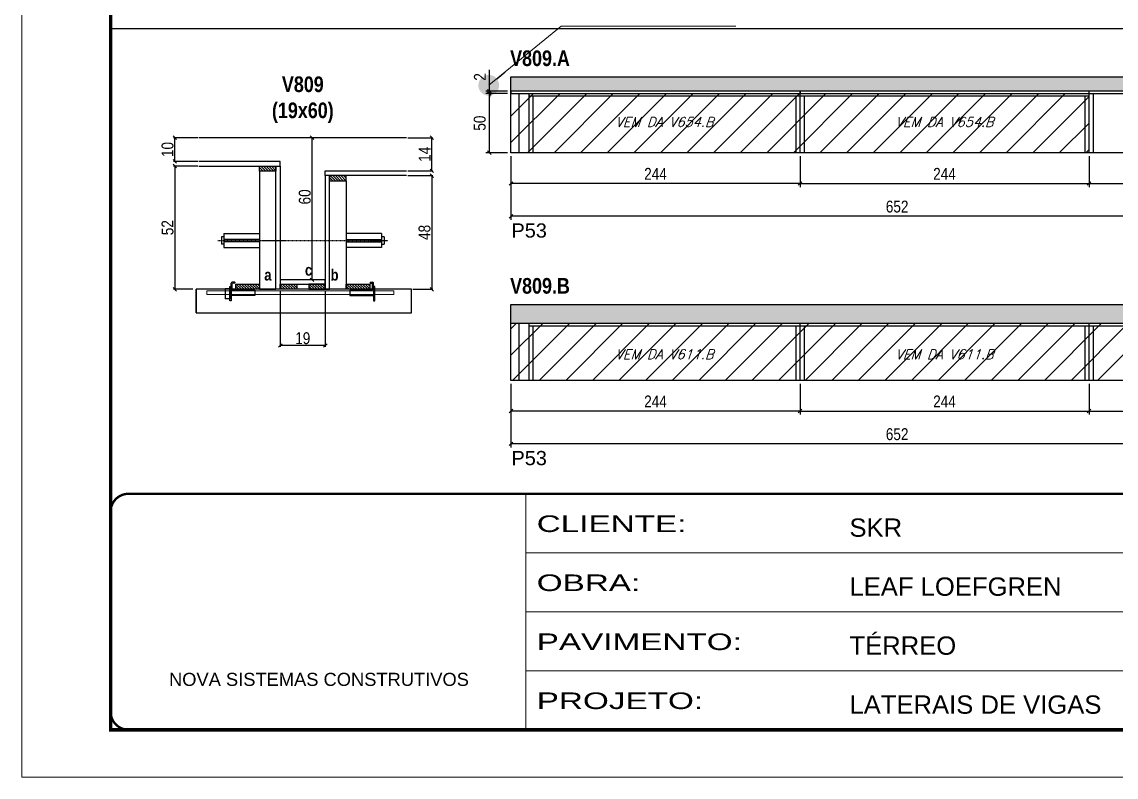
# Model space of a CAD drawing. Extents: x 3309 to 9590, y -2522 to 14608.
# Drawn here: x 6493 to 7417, y 12409 to 13047 of the extents above; entities that cross this region are included whole.
import ezdxf

# ---------------------------------------------------------------- set-up
doc = ezdxf.new("R2010")
doc.units = 0
for name, pattern in [('CONTINUO', [0]), ('DASHED', [0.75, 0.5, -0.25]), ('HIDDEN', [0.375, 0.25, -0.125])]:
    doc.linetypes.add(name, pattern=pattern)
for name, color, linetype in [('5', 5, 'Continuous'), ('barrote', 251, 'Continuous'), ('COTA', 241, 'Continuous'), ('detalhes', 4, 'Continuous'), ('NOMENCLATURA', 7, 'Continuous'), ('Painéis', 200, 'Continuous'), ('presilha', 1, 'Continuous'), ('SARR_2.2x10', 60, 'Continuous'), ('SARR_2.2x7', 40, 'Continuous'), ('SARR_3.5x7', 81, 'Continuous'), ('TENSOR', 3, 'Continuous'), ('texto', 7, 'Continuous')]:
    doc.layers.add(name, color=color, linetype=linetype)
for name, color, linetype, lineweight in [('CONCRETO', 251, 'Continuous', 25), ('Folhas', 255, 'Continuous', 9), ('Hachura', 251, 'Continuous', 9), ('SARRAFO DE PRESSAO', 251, 'DASHED', 9), ('SCO-___-LAJ', 2, 'Continuous', 0)]:
    doc.layers.add(name, color=color, linetype=linetype, lineweight=lineweight)
doc.styles.add('ARIAL', font='arial.ttf')
doc.styles.add('COTA TECNICA', font='techl___.ttf', dxfattribs={"height": 10})
doc.styles.add('COTA TECNICA 2X', font='techl___.ttf', dxfattribs={"height": 10})
doc.styles.add('Romans', font='romans.shx')
doc.styles.get("Standard").update_dxf_attribs({"font": 'arial.ttf'})
doc.styles.add('TECNICA', font='techb___.ttf', dxfattribs={"height": 10})
doc.styles.add('Tecnologia', font='')
doc.styles.get('Tecnologia').set_extended_font_data('Forgotten Futurist')
doc.dimstyles.new('3x', dxfattribs={"dimtxt": 10, "dimasz": 5, "dimexe": 7, "dimexo": 5, "dimgap": 4, "dimtad": 1, "dimdec": 4, "dimlfac": 0.333333, "dimdsep": 46, "dimtxsty": 'Standard', "dimblk": 'DOT', "dimcen": 0.09, "dimclrd": 1, "dimclre": 1, "dimclrt": 2, "dimadec": 0, "dimazin": 2, "dimtfac": 1, "dimtdec": 4, "dimtmove": 0, "dimatfit": 3, "dimldrblk": 'DOT', "dimfxl": 1, "dimtolj": 1, "dimtzin": 0, "dimlwd": 9, "dimlwe": 9, "dimarcsym": 0})
doc.dimstyles.new('PAINEL', dxfattribs={"dimtxt": 10, "dimasz": 3, "dimexe": 3, "dimexo": 3, "dimgap": 3, "dimtad": 1, "dimdec": 1, "dimzin": 12, "dimdsep": 46, "dimtxsty": 'COTA TECNICA', "dimblk1": 'OBLIQUE', "dimblk2": 'OBLIQUE', "dimsah": 1, "dimcen": 0.9, "dimclrd": 4, "dimclre": 4, "dimclrt": 240, "dimadec": 1, "dimazin": 3, "dimtfac": 1, "dimtdec": 1, "dimtmove": 0, "dimatfit": 3, "dimfxl": 1, "dimtolj": 1, "dimtzin": 12, "dimarcsym": 0})
doc.dimstyles.new('SECAO', dxfattribs={"dimscale": 0.333333, "dimtxt": 5, "dimasz": 9, "dimexe": 3, "dimexo": 3, "dimgap": 3, "dimtad": 1, "dimdec": 1, "dimlfac": 0.5, "dimzin": 12, "dimdsep": 46, "dimtxsty": 'COTA TECNICA 2X', "dimblk1": 'OBLIQUE', "dimblk2": 'OBLIQUE', "dimsah": 1, "dimcen": 0.9, "dimclrd": 4, "dimclre": 4, "dimclrt": 240, "dimadec": 1, "dimazin": 3, "dimtfac": 1, "dimtdec": 1, "dimtmove": 0, "dimatfit": 3, "dimfxl": 1, "dimtolj": 1, "dimtzin": 12, "dimarcsym": 0})
pattern_1 = [(135, (39946.551, -110690.9701), (-1.122532015, -1.122532015), [])]

# ---------------------------------------------------------------- blocks, each defined once
blk = doc.blocks.new('9999999999')
at = {"color": 30, "linetype": 'CONTINUO'}
for p, q in [((98564.56, 34230.21), (98564.56, 34429.45)), ((98564.56, 34379.64), (99583.98, 34379.64)), ((98564.56, 34329.83), (99487.98, 34329.83)), ((98564.56, 34280.02), (99487.98, 34280.02))]:
    blk.add_line(p, q, dxfattribs=at)
at = {"color": 30, "linetype": 'CONTINUO', "const_width": 2}
blk.add_lwpolyline([(99583.98, 34230.21), (99583.98, 34414.45, 0.414214), (99568.98, 34429.45), (98228.98, 34429.45, 0.414214), (98213.98, 34414.45), (98213.98, 34245.21, 0.414214), (98228.98, 34230.21), (99583.98, 34230.21)], format="xyb", dxfattribs=at)
at = {"layer": 'Folhas'}
blk.add_lwpolyline([(98138.98, 34190.21), (99623.98, 34190.21), (99623.98, 35240.21), (98138.98, 35240.21)], close=True, dxfattribs=at)
at = {"layer": 'Folhas', "color": 30, "const_width": 3}
blk.add_lwpolyline([(98213.98, 34230.21), (99583.98, 34230.21), (99583.98, 35200.21), (98213.98, 35200.21)], close=True, dxfattribs=at)
at = {"color": 7, "linetype": 'Continuous', "ltscale": 5, "style": 'ARIAL'}
for s, height, p in [('SKR', 15.483, (98837.68, 34393.13)), ('LEAF LOEFGREN', 15.4829, (98837.68, 34343.32)), ('TÉRREO', 15.483, (98837.68, 34293.51)), ('NOVA SISTEMAS CONSTRUTIVOS', 11.0592, (98263.19, 34267.21)), ('LATERAIS DE VIGAS', 15.4829, (98837.68, 34243.7))]:
    blk.add_text(s, height=height, dxfattribs=at).set_placement(p)
at = {"layer": 'Folhas', "color": 7, "style": 'Tecnologia', "width": 1.5}
for s, p in [('CLIENTE:', (98573.65, 34397.17)), ('OBRA:', (98573.65, 34347.31)), ('PAVIMENTO:', (98573.65, 34297.5)), ('PROJETO:', (98573.65, 34247.69))]:
    blk.add_text(s, height=14, dxfattribs=at).set_placement(p)
blk = doc.blocks.new('_Oblique')
at = {"color": 0, "linetype": 'ByBlock', "lineweight": -2}
blk.add_line((-0.5, -0.5), (0.5, 0.5), dxfattribs=at)
blk = doc.blocks.new('*D1715')
at = {"layer": 'COTA', "color": 4, "lineweight": -2, "transparency": 16777216}
for p, q in [((6711.01, 12820.2), (6711.01, 12772.73)), ((6749.01, 12820.2), (6749.01, 12772.73)), ((6749.01, 12773.73), (6711.01, 12773.73))]:
    blk.add_line(p, q, dxfattribs=at)
at = {"layer": 'Defpoints', "color": 0, "transparency": 16777216}
for p in [(6711.01, 12821.2), (6749.01, 12821.2), (6711.01, 12773.73)]:
    blk.add_point(p, dxfattribs=at)
at = {"layer": 'COTA', "color": 4, "lineweight": -2, "transparency": 16777216, "xscale": 3, "yscale": 3, "zscale": 3, "rotation": 180}
blk.add_blockref('_Oblique', (6711.01, 12773.73), dxfattribs=at)
at = {"layer": 'COTA', "color": 4, "lineweight": -2, "transparency": 16777216, "xscale": 3, "yscale": 3, "zscale": 3}
blk.add_blockref('_Oblique', (6749.01, 12773.73), dxfattribs=at)
at = {"layer": 'COTA', "color": 240, "transparency": 16777216, "insert": (6730.01, 12779.82), "char_height": 10, "attachment_point": 5, "style": 'COTA TECNICA 2X'}
blk.add_mtext('\\A1;19', dxfattribs=at)
blk = doc.blocks.new('PRESILHA METÁLICA 1')
at = {"layer": 'presilha'}
for p, q in [((6, 15.5), (7.5, 15.5)), ((6, -2.5), (6, 15.5)), ((7.5, 10.6), (7.5, 19.9)), ((7.5, 15.5), (7.5, -2.5)), ((12, 21), (8.6, 21)), ((9, 11.6), (9, 18.9)), ((12, 19.5), (9.6, 19.5)), ((12, 21), (12, 19.5)), ((0, 13), (6, 13)), ((0, 13), (0, 0)), ((6, 0), (0, 0)), ((6, 13), (6, 0)), ((37.5, 4.1), (7.5, 4.1)), ((37.5, 11), (9.6, 11)), ((37.5, 11), (37.5, 4.1)), ((7.5, -2.5), (6, -2.5))]:
    blk.add_line(p, q, dxfattribs=at)
for centre, radius, start, end in [((8.6, 19.9), 1.14, 90, 180), ((9.6, 18.9), 0.57, 90, 180), ((9.6, 11.6), 0.57, 180, 270)]:
    blk.add_arc(centre, radius, start, end, dxfattribs=at)
blk = doc.blocks.new('PRESILHA METÁLICA 2')
at = {"layer": 'presilha'}
for p, q in [((-5.2, 23.5), (-5.2, 22)), ((-5.2, 23.5), (-1.9, 23.5)), ((-5.2, 22), (-2.8, 22)), ((-2.2, 14.1), (-2.2, 21.4)), ((0.8, 18), (-0.8, 18)), ((-0.8, 18), (-0.8, 0)), ((-0.8, 14.6), (-0.8, 22.4)), ((0.8, 0), (0.8, 18)), ((-30.8, 13.5), (-30.8, 6.6)), ((-30.8, 13.5), (-2.8, 13.5)), ((-30.8, 6.6), (-0.8, 6.6)), ((-0.8, 0), (0.8, 0))]:
    blk.add_line(p, q, dxfattribs=at)
for centre, radius, start, end in [((-2.8, 21.4), 0.57, 0, 90), ((-2.8, 14.1), 0.57, 270, 0), ((-1.9, 22.4), 1.14, 0, 90)]:
    blk.add_arc(centre, radius, start, end, dxfattribs=at)
blk = doc.blocks.new('*D1716')
at = {"layer": 'COTA', "color": 4, "lineweight": -2, "transparency": 16777216}
for p, q in [((6641.31, 12925.2), (6620.97, 12925.2)), ((6621.97, 12925.2), (6621.97, 12821.2)), ((6637.2, 12821.2), (6620.97, 12821.2))]:
    blk.add_line(p, q, dxfattribs=at)
at = {"layer": 'Defpoints', "color": 0, "transparency": 16777216}
for p in [(6642.31, 12925.2), (6621.97, 12821.2), (6638.2, 12821.2)]:
    blk.add_point(p, dxfattribs=at)
at = {"layer": 'COTA', "color": 4, "lineweight": -2, "transparency": 16777216, "xscale": 3, "yscale": 3, "zscale": 3}
for p, rotation in [((6621.97, 12925.2), 90), ((6621.97, 12821.2), 270)]:
    blk.add_blockref('_Oblique', p, dxfattribs=dict(at, rotation=rotation))
at = {"layer": 'COTA', "color": 240, "transparency": 16777216, "insert": (6615.86, 12873.2), "char_height": 10, "attachment_point": 5, "rotation": 90, "style": 'COTA TECNICA 2X'}
blk.add_mtext('\\A1;52', dxfattribs=at)
blk = doc.blocks.new('*D1717')
at = {"layer": 'COTA', "color": 4, "lineweight": -2, "transparency": 16777216}
for p, q in [((6818.71, 12917.2), (6839.93, 12917.2)), ((6838.93, 12917.2), (6838.93, 12821.2)), ((6822.83, 12821.2), (6839.93, 12821.2))]:
    blk.add_line(p, q, dxfattribs=at)
at = {"layer": 'Defpoints', "color": 0, "transparency": 16777216}
for p in [(6817.71, 12917.2), (6821.83, 12821.2), (6838.93, 12821.2)]:
    blk.add_point(p, dxfattribs=at)
at = {"layer": 'COTA', "color": 4, "lineweight": -2, "transparency": 16777216, "xscale": 3, "yscale": 3, "zscale": 3}
for p, rotation in [((6838.93, 12917.2), 90), ((6838.93, 12821.2), 270)]:
    blk.add_blockref('_Oblique', p, dxfattribs=dict(at, rotation=rotation))
at = {"layer": 'COTA', "color": 240, "transparency": 16777216, "insert": (6832.84, 12869.2), "char_height": 10, "attachment_point": 5, "rotation": 90, "style": 'COTA TECNICA 2X'}
blk.add_mtext('\\A1;48', dxfattribs=at)
blk = doc.blocks.new('*D1718')
at = {"layer": 'COTA', "color": 4, "lineweight": -2, "transparency": 16777216}
for p, q in [((6748.01, 12949.2), (6736.84, 12949.2)), ((6737.84, 12829.2), (6737.84, 12949.2)), ((6748.01, 12829.2), (6736.84, 12829.2))]:
    blk.add_line(p, q, dxfattribs=at)
at = {"layer": 'Defpoints', "color": 0, "transparency": 16777216}
for p in [(6737.84, 12949.2), (6749.01, 12949.2), (6749.01, 12829.2)]:
    blk.add_point(p, dxfattribs=at)
at = {"layer": 'COTA', "color": 4, "lineweight": -2, "transparency": 16777216, "xscale": 3, "yscale": 3, "zscale": 3}
for p, rotation in [((6737.84, 12949.2), 90), ((6737.84, 12829.2), 270)]:
    blk.add_blockref('_Oblique', p, dxfattribs=dict(at, rotation=rotation))
at = {"layer": 'COTA', "color": 240, "transparency": 16777216, "insert": (6731.73, 12899.2), "char_height": 10, "attachment_point": 5, "rotation": 90, "style": 'COTA TECNICA 2X'}
blk.add_mtext('\\A1;60', dxfattribs=at)
blk = doc.blocks.new('*D1719')
at = {"layer": 'COTA', "color": 4, "lineweight": -2, "transparency": 16777216}
for p, q in [((6818.71, 12949.2), (6839.93, 12949.2)), ((6838.93, 12921.2), (6838.93, 12949.2)), ((6818.71, 12921.2), (6839.93, 12921.2))]:
    blk.add_line(p, q, dxfattribs=at)
at = {"layer": 'Defpoints', "color": 0, "transparency": 16777216}
for p in [(6817.71, 12949.2), (6838.93, 12949.2), (6817.71, 12921.2)]:
    blk.add_point(p, dxfattribs=at)
at = {"layer": 'COTA', "color": 4, "lineweight": -2, "transparency": 16777216, "xscale": 3, "yscale": 3, "zscale": 3}
for p, rotation in [((6838.93, 12949.2), 90), ((6838.93, 12921.2), 270)]:
    blk.add_blockref('_Oblique', p, dxfattribs=dict(at, rotation=rotation))
at = {"layer": 'COTA', "color": 240, "transparency": 16777216, "insert": (6832.86, 12935.2), "char_height": 10, "attachment_point": 5, "rotation": 90, "style": 'COTA TECNICA 2X'}
blk.add_mtext('\\A1;14', dxfattribs=at)
blk = doc.blocks.new('*D1720')
at = {"layer": 'COTA', "color": 4, "lineweight": -2, "transparency": 16777216}
for p, q in [((6641.31, 12949.2), (6620.97, 12949.2)), ((6621.97, 12929.2), (6621.97, 12949.2)), ((6641.31, 12929.2), (6620.97, 12929.2))]:
    blk.add_line(p, q, dxfattribs=at)
at = {"layer": 'Defpoints', "color": 0, "transparency": 16777216}
for p in [(6621.97, 12949.2), (6642.31, 12949.2), (6642.31, 12929.2)]:
    blk.add_point(p, dxfattribs=at)
at = {"layer": 'COTA', "color": 4, "lineweight": -2, "transparency": 16777216, "xscale": 3, "yscale": 3, "zscale": 3}
for p, rotation in [((6621.97, 12949.2), 90), ((6621.97, 12929.2), 270)]:
    blk.add_blockref('_Oblique', p, dxfattribs=dict(at, rotation=rotation))
at = {"layer": 'COTA', "color": 240, "transparency": 16777216, "insert": (6615.86, 12939.2), "char_height": 10, "attachment_point": 5, "rotation": 90, "style": 'COTA TECNICA 2X'}
blk.add_mtext('\\A1;10', dxfattribs=at)
blk = doc.blocks.new('*D1721')
at = {"layer": 'COTA', "color": 4, "linetype": 'ByBlock', "lineweight": -2, "transparency": 16777216}
for p, q in [((6905.81, 12933.47), (6905.81, 12907.55)), ((7149.81, 12933.47), (7149.81, 12907.55)), ((7149.81, 12910.55), (6905.81, 12910.55))]:
    blk.add_line(p, q, dxfattribs=at)
at = {"layer": 'Defpoints', "color": 0, "linetype": 'ByBlock', "transparency": 16777216}
for p in [(6905.81, 12936.47), (7149.81, 12936.47), (6905.81, 12910.55)]:
    blk.add_point(p, dxfattribs=at)
at = {"layer": 'COTA', "color": 4, "linetype": 'ByBlock', "lineweight": -2, "transparency": 16777216, "xscale": 3, "yscale": 3, "zscale": 3, "rotation": 180}
blk.add_blockref('_Oblique', (6905.81, 12910.55), dxfattribs=at)
at = {"layer": 'COTA', "color": 4, "linetype": 'ByBlock', "lineweight": -2, "transparency": 16777216, "xscale": 3, "yscale": 3, "zscale": 3}
blk.add_blockref('_Oblique', (7149.81, 12910.55), dxfattribs=at)
at = {"layer": 'COTA', "color": 240, "linetype": 'ByBlock', "transparency": 16777216, "insert": (7027.81, 12918.63), "char_height": 10, "attachment_point": 5, "style": 'COTA TECNICA'}
blk.add_mtext('\\A1;244', dxfattribs=at)
blk = doc.blocks.new('*D1724')
at = {"layer": 'COTA', "color": 4, "linetype": 'ByBlock', "lineweight": -2, "transparency": 16777216}
for p, q in [((6905.81, 12933.47), (6905.81, 12879.84)), ((7557.81, 12933.47), (7557.81, 12879.84)), ((7557.81, 12882.84), (6905.81, 12882.84))]:
    blk.add_line(p, q, dxfattribs=at)
at = {"layer": 'Defpoints', "color": 0, "linetype": 'ByBlock', "transparency": 16777216}
for p in [(6905.81, 12936.47), (7557.81, 12936.47), (6905.81, 12882.84)]:
    blk.add_point(p, dxfattribs=at)
at = {"layer": 'COTA', "color": 4, "linetype": 'ByBlock', "lineweight": -2, "transparency": 16777216, "xscale": 3, "yscale": 3, "zscale": 3, "rotation": 180}
blk.add_blockref('_Oblique', (6905.81, 12882.84), dxfattribs=at)
at = {"layer": 'COTA', "color": 4, "linetype": 'ByBlock', "lineweight": -2, "transparency": 16777216, "xscale": 3, "yscale": 3, "zscale": 3}
blk.add_blockref('_Oblique', (7557.81, 12882.84), dxfattribs=at)
at = {"layer": 'COTA', "color": 240, "linetype": 'ByBlock', "transparency": 16777216, "insert": (7231.81, 12890.95), "char_height": 10, "attachment_point": 5, "style": 'COTA TECNICA'}
blk.add_mtext('\\A1;652', dxfattribs=at)
blk = doc.blocks.new('*D1722')
at = {"layer": 'COTA', "color": 4, "lineweight": -2, "transparency": 16777216}
for p, q in [((7149.81, 12933.47), (7149.81, 12907.55)), ((7393.81, 12933.47), (7393.81, 12907.55)), ((7149.81, 12910.55), (7393.81, 12910.55))]:
    blk.add_line(p, q, dxfattribs=at)
at = {"layer": 'Defpoints', "color": 0, "transparency": 16777216}
for p in [(7149.81, 12936.47, 0), (7393.81, 12936.47, 0), (7393.81, 12910.55)]:
    blk.add_point(p, dxfattribs=at)
at = {"layer": 'COTA', "color": 4, "lineweight": -2, "transparency": 16777216, "xscale": 3, "yscale": 3, "zscale": 3, "rotation": 180}
blk.add_blockref('_Oblique', (7149.81, 12910.55), dxfattribs=at)
at = {"layer": 'COTA', "color": 4, "lineweight": -2, "transparency": 16777216, "xscale": 3, "yscale": 3, "zscale": 3}
blk.add_blockref('_Oblique', (7393.81, 12910.55), dxfattribs=at)
at = {"layer": 'COTA', "color": 240, "transparency": 16777216, "insert": (7271.81, 12918.63), "char_height": 10, "attachment_point": 5, "style": 'COTA TECNICA'}
blk.add_mtext('\\A1;244', dxfattribs=at)
blk = doc.blocks.new('*D1725')
at = {"layer": 'COTA', "color": 4, "lineweight": -2, "transparency": 16777216}
for p, q in [((7393.81, 12933.47), (7393.81, 12907.55)), ((7557.81, 12933.47), (7557.81, 12907.55)), ((7393.81, 12910.55), (7557.81, 12910.55))]:
    blk.add_line(p, q, dxfattribs=at)
at = {"layer": 'Defpoints', "color": 0, "transparency": 16777216}
for p in [(7393.81, 12936.47, 0), (7557.81, 12936.47, 0), (7557.81, 12910.55)]:
    blk.add_point(p, dxfattribs=at)
at = {"layer": 'COTA', "color": 4, "lineweight": -2, "transparency": 16777216, "xscale": 3, "yscale": 3, "zscale": 3, "rotation": 180}
blk.add_blockref('_Oblique', (7393.81, 12910.55), dxfattribs=at)
at = {"layer": 'COTA', "color": 4, "lineweight": -2, "transparency": 16777216, "xscale": 3, "yscale": 3, "zscale": 3}
blk.add_blockref('_Oblique', (7557.81, 12910.55), dxfattribs=at)
at = {"layer": 'COTA', "color": 240, "transparency": 16777216, "insert": (7475.81, 12918.66), "char_height": 10, "attachment_point": 5, "style": 'COTA TECNICA'}
blk.add_mtext('\\A1;164', dxfattribs=at)
blk = doc.blocks.new('*D1728')
at = {"layer": 'COTA', "color": 4, "linetype": 'ByBlock', "lineweight": -2, "transparency": 16777216}
for p, q in [((6905.81, 12741.31), (6905.81, 12715.39)), ((7149.81, 12741.31), (7149.81, 12715.39)), ((7149.81, 12718.39), (6905.81, 12718.39))]:
    blk.add_line(p, q, dxfattribs=at)
at = {"layer": 'Defpoints', "color": 0, "linetype": 'ByBlock', "transparency": 16777216}
for p in [(6905.81, 12744.31), (7149.81, 12744.31), (6905.81, 12718.39)]:
    blk.add_point(p, dxfattribs=at)
at = {"layer": 'COTA', "color": 4, "linetype": 'ByBlock', "lineweight": -2, "transparency": 16777216, "xscale": 3, "yscale": 3, "zscale": 3, "rotation": 180}
blk.add_blockref('_Oblique', (6905.81, 12718.39), dxfattribs=at)
at = {"layer": 'COTA', "color": 4, "linetype": 'ByBlock', "lineweight": -2, "transparency": 16777216, "xscale": 3, "yscale": 3, "zscale": 3}
blk.add_blockref('_Oblique', (7149.81, 12718.39), dxfattribs=at)
at = {"layer": 'COTA', "color": 240, "linetype": 'ByBlock', "transparency": 16777216, "insert": (7027.81, 12726.47), "char_height": 10, "attachment_point": 5, "style": 'COTA TECNICA'}
blk.add_mtext('\\A1;244', dxfattribs=at)
blk = doc.blocks.new('*D1731')
at = {"layer": 'COTA', "color": 4, "linetype": 'ByBlock', "lineweight": -2, "transparency": 16777216}
for p, q in [((6905.81, 12741.31), (6905.81, 12687.69)), ((7557.81, 12741.31), (7557.81, 12687.69)), ((7557.81, 12690.69), (6905.81, 12690.69))]:
    blk.add_line(p, q, dxfattribs=at)
at = {"layer": 'Defpoints', "color": 0, "linetype": 'ByBlock', "transparency": 16777216}
for p in [(6905.81, 12744.31), (7557.81, 12744.31), (6905.81, 12690.69)]:
    blk.add_point(p, dxfattribs=at)
at = {"layer": 'COTA', "color": 4, "linetype": 'ByBlock', "lineweight": -2, "transparency": 16777216, "xscale": 3, "yscale": 3, "zscale": 3, "rotation": 180}
blk.add_blockref('_Oblique', (6905.81, 12690.69), dxfattribs=at)
at = {"layer": 'COTA', "color": 4, "linetype": 'ByBlock', "lineweight": -2, "transparency": 16777216, "xscale": 3, "yscale": 3, "zscale": 3}
blk.add_blockref('_Oblique', (7557.81, 12690.69), dxfattribs=at)
at = {"layer": 'COTA', "color": 240, "linetype": 'ByBlock', "transparency": 16777216, "insert": (7231.81, 12698.79), "char_height": 10, "attachment_point": 5, "style": 'COTA TECNICA'}
blk.add_mtext('\\A1;652', dxfattribs=at)
blk = doc.blocks.new('*D1729')
at = {"layer": 'COTA', "color": 4, "lineweight": -2, "transparency": 16777216}
for p, q in [((7149.81, 12741.31), (7149.81, 12715.39)), ((7393.81, 12741.31), (7393.81, 12715.39)), ((7149.81, 12718.39), (7393.81, 12718.39))]:
    blk.add_line(p, q, dxfattribs=at)
at = {"layer": 'Defpoints', "color": 0, "transparency": 16777216}
for p in [(7149.81, 12744.31, 0), (7393.81, 12744.31, 0), (7393.81, 12718.39)]:
    blk.add_point(p, dxfattribs=at)
at = {"layer": 'COTA', "color": 4, "lineweight": -2, "transparency": 16777216, "xscale": 3, "yscale": 3, "zscale": 3, "rotation": 180}
blk.add_blockref('_Oblique', (7149.81, 12718.39), dxfattribs=at)
at = {"layer": 'COTA', "color": 4, "lineweight": -2, "transparency": 16777216, "xscale": 3, "yscale": 3, "zscale": 3}
blk.add_blockref('_Oblique', (7393.81, 12718.39), dxfattribs=at)
at = {"layer": 'COTA', "color": 240, "transparency": 16777216, "insert": (7271.81, 12726.47), "char_height": 10, "attachment_point": 5, "style": 'COTA TECNICA'}
blk.add_mtext('\\A1;244', dxfattribs=at)
blk = doc.blocks.new('*D1732')
at = {"layer": 'COTA', "color": 4, "lineweight": -2, "transparency": 16777216}
for p, q in [((7393.81, 12741.31), (7393.81, 12715.39)), ((7557.81, 12741.31), (7557.81, 12715.39)), ((7393.81, 12718.39), (7557.81, 12718.39))]:
    blk.add_line(p, q, dxfattribs=at)
at = {"layer": 'Defpoints', "color": 0, "transparency": 16777216}
for p in [(7393.81, 12744.31, 0), (7557.81, 12744.31, 0), (7557.81, 12718.39)]:
    blk.add_point(p, dxfattribs=at)
at = {"layer": 'COTA', "color": 4, "lineweight": -2, "transparency": 16777216, "xscale": 3, "yscale": 3, "zscale": 3, "rotation": 180}
blk.add_blockref('_Oblique', (7393.81, 12718.39), dxfattribs=at)
at = {"layer": 'COTA', "color": 4, "lineweight": -2, "transparency": 16777216, "xscale": 3, "yscale": 3, "zscale": 3}
blk.add_blockref('_Oblique', (7557.81, 12718.39), dxfattribs=at)
at = {"layer": 'COTA', "color": 240, "transparency": 16777216, "insert": (7475.81, 12726.5), "char_height": 10, "attachment_point": 5, "style": 'COTA TECNICA'}
blk.add_mtext('\\A1;164', dxfattribs=at)
blk = doc.blocks.new('*D2662')
at = {"layer": 'COTA', "color": 4, "lineweight": -2, "transparency": 16777216}
for p, q in [((6902.81, 12986.47), (6884.55, 12986.47)), ((6887.55, 12936.47), (6887.55, 12986.47)), ((6902.81, 12936.47), (6884.55, 12936.47))]:
    blk.add_line(p, q, dxfattribs=at)
at = {"layer": 'Defpoints', "color": 0, "transparency": 16777216}
for p in [(6887.55, 12986.47), (6905.81, 12986.47, 0), (6905.81, 12936.47, 0)]:
    blk.add_point(p, dxfattribs=at)
at = {"layer": 'COTA', "color": 4, "lineweight": -2, "transparency": 16777216, "xscale": 3, "yscale": 3, "zscale": 3}
for p, rotation in [((6887.55, 12986.47), 90), ((6887.55, 12936.47), 270)]:
    blk.add_blockref('_Oblique', p, dxfattribs=dict(at, rotation=rotation))
at = {"layer": 'COTA', "color": 240, "transparency": 16777216, "insert": (6879.44, 12961.47), "char_height": 10, "attachment_point": 5, "rotation": 90, "style": 'COTA TECNICA'}
blk.add_mtext('\\A1;50', dxfattribs=at)
blk = doc.blocks.new('*D2663')
at = {"layer": 'COTA', "color": 4, "lineweight": -2, "transparency": 16777216}
for p, q in [((6887.55, 12988.47), (6887.55, 13006.58)), ((6902.81, 12988.47), (6884.55, 12988.47)), ((6902.81, 12986.47), (6884.55, 12986.47)), ((6887.55, 12986.47), (6887.55, 12988.47)), ((6887.55, 12986.47), (6887.55, 12983.47))]:
    blk.add_line(p, q, dxfattribs=at)
at = {"layer": 'Defpoints', "color": 0, "transparency": 16777216}
for p in [(6887.55, 12988.47), (6905.81, 12988.47, 0), (6905.81, 12986.47, 0)]:
    blk.add_point(p, dxfattribs=at)
at = {"layer": 'COTA', "color": 4, "lineweight": -2, "transparency": 16777216, "xscale": 3, "yscale": 3, "zscale": 3}
for p, rotation in [((6887.55, 12988.47), 270), ((6887.55, 12986.47), 90)]:
    blk.add_blockref('_Oblique', p, dxfattribs=dict(at, rotation=rotation))
at = {"layer": 'COTA', "color": 240, "transparency": 16777216, "insert": (6879.55, 13000.52), "char_height": 10, "attachment_point": 5, "rotation": 90, "style": 'COTA TECNICA'}
blk.add_mtext('\\A1;2', dxfattribs=at)
blk = doc.blocks.new('_Dot')
at = {"color": 0, "linetype": 'ByBlock', "lineweight": -2}
blk.add_line((-0.5, 0), (-1, 0), dxfattribs=at)
at = {"color": 0, "linetype": 'ByBlock', "const_width": 0.5}
blk.add_lwpolyline([(-0.25, 0, 1), (0.25, 0, 1)], format="xyb", close=True, dxfattribs=at)

msp = doc.modelspace()

# ---------------------------------------------------------------- hatches: boundary and pattern name
at = {"layer": 'COTA'}
h = msp.add_hatch(dxfattribs=at)
h.set_pattern_fill('AR-CONC', color=256, scale=0.03)
h.set_pattern_definition([(50, (-20.934, -275.537), (5.4655401, -0.4781726), [0.5715, -6.2865]), (355, (-20.934, -275.537), (-1.0573026, 5.7317054), [0.4572, -5.0292175]), (100.451445, (-20.4784, -275.577), (4.4082374, 5.2535326), [0.4857003, -5.3427073]), (46.1842, (-20.934, -274.013), (8.1323712, -1.2612698), [0.85725, -9.42975]), (96.63556, (-20.256, -274.118), (7.122124, 7.4227837), [0.7285507, -8.0140682]), (351.18415, (-20.934, -274.013), (7.122124, 7.4227837), [0.685799, -7.543792]), (21, (-20.172, -274.394), (4.5484317, -3.067956), [0.5715, -6.2865]), (326, (-20.172, -274.394), (1.8540609, 5.525639), [0.4572, -5.0292]), (71.451445, (-19.793, -274.6496), (6.4024926, 2.457683), [0.4857003, -5.3426981]), (37.5, (-20.934, -275.5369), (0.0926581, 2.53665117), [0, -4.96824, 0, -5.1054, 0, -5.04825]), (7.5, (-20.934, -275.537), (2.00458988, 3.00541724), [0, -2.91084, 0, -4.85394, 0, -1.92405]), (327.5, (-22.6332, -275.5369), (4.06771786, -0.17186232), [0, -1.905, 0, -5.9436, 0, -7.8867]), (317.5, (-23.395, -275.537), (4.44387544, 0.7627947), [0, -2.4765, 0, -3.94716, 0, -5.6007])])
h.paths.add_polyline_path([(7557.81, 12988.47), (7557.81, 13000.47), (6905.81, 13000.47), (6905.81, 12988.47)])
h = msp.add_hatch(dxfattribs=at)
h.set_pattern_fill('AR-CONC', color=256, scale=0.03)
h.set_pattern_definition([(50, (-20.934, -467.6967), (5.4655401, -0.4781726), [0.5715, -6.2865]), (355, (-20.934, -467.6967), (-1.0573026, 5.7317054), [0.4572, -5.0292175]), (100.451445, (-20.4784, -467.7365), (4.4082374, 5.2535326), [0.4857003, -5.3427073]), (46.1842, (-20.934, -466.1727), (8.1323712, -1.2612698), [0.85725, -9.42975]), (96.63556, (-20.256, -466.278), (7.122124, 7.4227837), [0.7285507, -8.0140682]), (351.18415, (-20.934, -466.173), (7.122124, 7.4227837), [0.685799, -7.543792]), (21, (-20.172, -466.5537), (4.5484317, -3.067956), [0.5715, -6.2865]), (326, (-20.172, -466.5537), (1.8540609, 5.525639), [0.4572, -5.0292]), (71.451445, (-19.793, -466.8093), (6.4024926, 2.457683), [0.4857003, -5.3426981]), (37.5, (-20.934, -467.6967), (0.0926581, 2.53665117), [0, -4.96824, 0, -5.1054, 0, -5.04825]), (7.5, (-20.934, -467.6967), (2.00458988, 3.00541724), [0, -2.91084, 0, -4.85394, 0, -1.92405]), (327.5, (-22.6332, -467.6967), (4.06771786, -0.17186232), [0, -1.905, 0, -5.9436, 0, -7.8867]), (317.5, (-23.395, -467.6967), (4.44387544, 0.7627947), [0, -2.4765, 0, -3.94716, 0, -5.6007])])
h.paths.add_polyline_path([(7557.81, 12792.31), (7557.81, 12808.31), (6905.81, 12808.31), (6905.81, 12792.31)])
at = {"layer": 'Hachura'}
h = msp.add_hatch(dxfattribs=at)
h.set_pattern_fill('ANSI31', color=256, scale=5)
h.paths.add_polyline_path([(7149.81, 12936.47), (7149.81, 12986.47), (6905.81, 12986.47), (6905.81, 12936.47)])
h.paths.add_polyline_path([(7393.81, 12936.47), (7393.81, 12986.47), (7149.81, 12986.47), (7149.81, 12936.47)])
h = msp.add_hatch(dxfattribs=at)
h.set_pattern_fill('ANSI31', color=256, scale=5)
h.paths.add_polyline_path([(6905.81, 12792.31), (6905.81, 12744.31), (7149.81, 12744.31), (7149.81, 12792.31)])
h.paths.add_polyline_path([(7149.81, 12792.31), (7149.81, 12744.31), (7393.81, 12744.31), (7393.81, 12792.31)])
h.paths.add_polyline_path([(7393.81, 12792.31), (7393.81, 12744.31), (7557.81, 12744.31), (7557.81, 12792.31)])
at = {"layer": 'SARR_2.2x10'}
h = msp.add_hatch(dxfattribs=at)
h.set_pattern_fill('ANSI31', color=256, scale=0.5, angle=90)
h.set_pattern_definition([(135, (39866.951, -110690.9701), (-1.122532015, -1.122532015), [])])
h.paths.add_polyline_path([(6673.41, 12825.6), (6673.41, 12821.2), (6693.41, 12821.2), (6693.41, 12825.6)])
h = msp.add_hatch(dxfattribs=at)
h.set_pattern_fill('ANSI31', color=256, scale=0.5, angle=90)
h.set_pattern_definition([(135, (39960.151, -110690.9701), (-1.122532015, -1.122532015), [])])
h.paths.add_polyline_path([(6766.61, 12825.6), (6766.61, 12821.2), (6786.61, 12821.2), (6786.61, 12825.6)])
at = {"layer": 'SARR_2.2x7'}
h = msp.add_hatch(dxfattribs=at)
h.set_pattern_fill('ANSI31', color=256, scale=0.5, angle=90)
h.set_pattern_definition([(135, (39880.951, -110591.3701), (-1.122532015, -1.122532015), [])])
h.paths.add_polyline_path([(6707.41, 12925.2), (6707.41, 12920.8), (6693.41, 12920.8), (6693.41, 12925.2)])
h = msp.add_hatch(dxfattribs=at)
h.set_pattern_fill('ANSI31', color=256, scale=0.5, angle=90)
h.set_pattern_definition([(135, (39860.951, -110599.3701), (-1.122532015, -1.122532015), [])])
h.paths.add_polyline_path([(6752.61, 12917.2), (6752.61, 12912.8), (6766.61, 12912.8), (6766.61, 12917.2)])
h = msp.add_hatch(dxfattribs=at)
h.set_pattern_fill('ANSI31', color=256, scale=0.5, angle=90)
h.set_pattern_definition(pattern_1)
h.paths.add_polyline_path([(6725.01, 12821.2), (6725.01, 12825.6), (6711.01, 12825.6), (6711.01, 12821.2)])
h = msp.add_hatch(dxfattribs=at)
h.set_pattern_fill('ANSI31', color=256, scale=0.5, angle=90)
h.set_pattern_definition(pattern_1)
h.paths.add_polyline_path([(6735.01, 12825.6), (6735.01, 12821.2), (6749.01, 12821.2), (6749.01, 12825.6)])

# ---------------------------------------------------------------- linework, layer by layer
at = {"ltscale": 3}
for p, q in [((6661.41, 12865.37), (6661.41, 12859.37)), ((6663.41, 12865.37), (6661.41, 12865.37)), ((6663.41, 12868.37), (6663.41, 12856.37)), ((6663.41, 12868.37), (6693.41, 12868.37)), ((6693.41, 12863.37), (6663.41, 12863.37)), ((6693.41, 12861.37), (6663.41, 12861.37)), ((6796.61, 12868.37), (6766.61, 12868.37)), ((6766.61, 12863.37), (6796.61, 12863.37)), ((6766.61, 12861.37), (6796.61, 12861.37)), ((6796.61, 12868.37), (6796.61, 12856.37)), ((6798.61, 12865.37), (6796.61, 12865.37)), ((6798.61, 12865.37), (6798.61, 12859.37)), ((6663.41, 12859.37), (6661.41, 12859.37)), ((6663.41, 12856.37), (6693.41, 12856.37)), ((6796.61, 12856.37), (6766.61, 12856.37)), ((6796.61, 12859.37), (6798.61, 12859.37))]:
    msp.add_line(p, q, dxfattribs=at)
at = {"layer": 'barrote'}
msp.add_lwpolyline([(6639.96, 12801.2), (6821.87, 12801.2), (6821.87, 12821.2), (6639.96, 12821.2)], close=True, dxfattribs=at)
at = {"layer": 'CONCRETO', "linetype": 'Continuous'}
msp.add_line((6817.71, 12949.2), (6642.31, 12949.2), dxfattribs=at)
at = {"layer": 'COTA'}
for p, q in [((6567.87, 13041.47), (7937.87, 13041.47)), ((6905.81, 12988.47, 0), (6905.81, 13000.47, 0)), ((6905.81, 13000.47, 0), (7557.81, 13000.47, 0)), ((6905.81, 12792.31, 0), (6905.81, 12808.31, 0)), ((6905.81, 12808.31, 0), (7557.81, 12808.31, 0))]:
    msp.add_line(p, q, dxfattribs=at)
at = {"layer": 'detalhes', "color": 250}
msp.add_line((6639.96, 12801.2), (6639.96, 12821.2), dxfattribs=at)
at = {"layer": 'Painéis', "linetype": 'ByBlock'}
for p, q in [((7557.81, 12988.47, 0), (6905.81, 12988.47, 0)), ((6905.81, 12936.47, 0), (6905.81, 12988.47, 0)), ((7149.81, 12936.47, 0), (7149.81, 12988.47, 0)), ((7393.81, 12936.47, 0), (7393.81, 12988.47, 0)), ((7557.81, 12936.47, 0), (6905.81, 12936.47, 0)), ((7557.81, 12792.31, 0), (6905.81, 12792.31, 0)), ((6905.81, 12744.31, 0), (6905.81, 12792.31, 0)), ((7149.81, 12744.31, 0), (7149.81, 12792.31, 0)), ((7393.81, 12744.31, 0), (7393.81, 12792.31, 0)), ((7557.81, 12744.31, 0), (6905.81, 12744.31, 0))]:
    msp.add_line(p, q, dxfattribs=at)
at = {"layer": 'Painéis', "linetype": 'ByBlock', "elevation": 0}
for points in [[(7149.81, 12988.47), (6905.81, 12988.47), (6905.81, 12986.47), (7149.81, 12986.47)], [(7149.81, 12986.47), (7393.81, 12986.47), (7393.81, 12988.47), (7149.81, 12988.47)]]:
    msp.add_lwpolyline(points, close=True, dxfattribs=at)
at = {"layer": 'Painéis', "linetype": 'Continuous', "elevation": 0}
for points in [[(6642.31, 12925.2), (6711.01, 12925.2), (6711.01, 12929.2), (6642.31, 12929.2)], [(6817.71, 12917.2), (6749.01, 12917.2), (6749.01, 12921.2), (6817.71, 12921.2)]]:
    msp.add_lwpolyline(points, dxfattribs=at)
at = {"layer": 'Painéis', "linetype": 'Continuous'}
for points in [[(6707.41, 12821.2), (6707.41, 12925.2), (6711.01, 12925.2), (6711.01, 12821.2)], [(6752.61, 12821.2), (6752.61, 12917.2), (6749.01, 12917.2), (6749.01, 12821.2)], [(6749.01, 12829.2), (6711.01, 12829.2), (6711.01, 12825.6), (6749.01, 12825.6)]]:
    msp.add_lwpolyline(points, close=True, dxfattribs=at)
at = {"layer": 'SARR_2.2x10'}
for points in [[(6673.41, 12825.6), (6693.41, 12825.6), (6693.41, 12821.2), (6673.41, 12821.2)], [(6766.61, 12825.6), (6786.61, 12825.6), (6786.61, 12821.2), (6766.61, 12821.2)]]:
    msp.add_lwpolyline(points, close=True, dxfattribs=at)
at = {"layer": 'SARR_2.2x7', "linetype": 'Continuous'}
for p, q in [((6912.81, 12936.47, 0), (6912.81, 12986.47, 0)), ((7149.81, 12984.27, 0), (6920.81, 12984.27, 0)), ((7393.81, 12984.27, 0), (7149.81, 12984.27, 0)), ((7542.81, 12986.27, 0), (7393.81, 12986.27, 0)), ((6912.81, 12744.31, 0), (6912.81, 12792.31, 0)), ((7149.81, 12790.11, 0), (6920.81, 12790.11, 0)), ((7393.81, 12790.11, 0), (7149.81, 12790.11, 0)), ((7542.81, 12790.11, 0), (7393.81, 12790.11, 0))]:
    msp.add_line(p, q, dxfattribs=at)
at = {"layer": 'SARR_2.2x7', "elevation": 0}
for points in [[(6693.41, 12925.2), (6707.41, 12925.2), (6707.41, 12920.8), (6693.41, 12920.8)], [(6766.61, 12917.2), (6752.61, 12917.2), (6752.61, 12912.8), (6766.61, 12912.8)]]:
    msp.add_lwpolyline(points, close=True, dxfattribs=at)
at = {"layer": 'SARR_2.2x7'}
for points in [[(6711.01, 12825.6), (6725.01, 12825.6), (6725.01, 12821.2), (6711.01, 12821.2)], [(6749.01, 12825.6), (6735.01, 12825.6), (6735.01, 12821.2), (6749.01, 12821.2)]]:
    msp.add_lwpolyline(points, close=True, dxfattribs=at)
at = {"layer": 'SARR_3.5x7'}
for p, q in [((6920.81, 12986.47, 0), (6920.81, 12936.47, 0)), ((6924.31, 12984.27, 0), (6924.31, 12936.47, 0)), ((7146.31, 12984.27, 0), (7146.31, 12936.47, 0)), ((7153.31, 12984.27, 0), (7153.31, 12936.47, 0)), ((7390.31, 12984.27, 0), (7390.31, 12936.47, 0)), ((7397.31, 12986.27, 0), (7397.31, 12936.47, 0)), ((6920.81, 12792.31, 0), (6920.81, 12744.31, 0)), ((6924.31, 12790.11, 0), (6924.31, 12744.31, 0)), ((7146.31, 12790.11, 0), (7146.31, 12744.31, 0)), ((7153.31, 12790.11, 0), (7153.31, 12744.31, 0)), ((7390.31, 12790.11, 0), (7390.31, 12744.31, 0)), ((7397.31, 12790.11, 0), (7397.31, 12744.31, 0))]:
    msp.add_line(p, q, dxfattribs=at)
for points in [[(6707.41, 12920.8), (6693.41, 12920.8), (6693.41, 12821.2), (6707.41, 12821.2)], [(6752.61, 12912.8), (6766.61, 12912.8), (6766.61, 12821.2), (6752.61, 12821.2)]]:
    msp.add_lwpolyline(points, close=True, dxfattribs=at)
at = {"layer": 'SCO-___-LAJ', "color": 1}
msp.add_lwpolyline([(6648.96, 12819.87), (6806.79, 12819.87), (6806.79, 12816.67), (6648.96, 12816.67)], close=True, dxfattribs=at)
at = {"layer": 'TENSOR', "linetype": 'HIDDEN', "ltscale": 0.5}
msp.add_line((6658.41, 12862.37), (6801.92, 12862.37), dxfattribs=at)

# ---------------------------------------------------------------- block references
at = {"layer": 'presilha', "xscale": 0.6666666666666666, "yscale": 0.6666666666666666, "zscale": 0.6666666666666666}
for name, p in [('PRESILHA METÁLICA 1', (6664.54, 12813.23)), ('PRESILHA METÁLICA 2', (6790.29, 12811.57))]:
    msp.add_blockref(name, p, dxfattribs=at)
at = {"layer": 'SARRAFO DE PRESSAO', "color": 6, "linetype": 'ByBlock'}
msp.add_blockref('9999999999', (-91646.11, -21780.92), dxfattribs=at)

# ---------------------------------------------------------------- texts
at = {"layer": '5', "linetype": 'Continuous'}
for p in [(6906.26, 12864.83, 0), (6906.26, 12672.67, 0)]:
    msp.add_text('P53', height=12, rotation=0.00004, dxfattribs=at).set_placement(p)
at = {"layer": 'detalhes', "style": 'TECNICA'}
for s, p in [('a', (6697.54, 12828.56)), ('c', (6731.83, 12832.67)), ('b', (6753.51, 12828.55))]:
    msp.add_text(s, height=9.6, dxfattribs=at).set_placement(p)
at = {"layer": 'NOMENCLATURA', "style": 'TECNICA'}
for s, p in [('V809.A', (6905.09, 13009.66, 0)), ('V809.B', (6905.09, 12817.5, 0))]:
    msp.add_text(s, height=13.2, dxfattribs=at).set_placement(p)
at = {"layer": 'NOMENCLATURA', "insert": (6730.05, 13000.89), "char_height": 13.2, "attachment_point": 2, "style": 'TECNICA'}
msp.add_mtext_dynamic_manual_height_columns('V809\\P(19x60)', width=300.2766, gutter_width=1, heights=[0], dxfattribs=at)
at = {"layer": 'texto', "color": 2, "char_height": 8, "attachment_point": 5, "style": 'Romans'}
for s, insert in [('{\\Q19;\\C256;VEM DA V654.B}', (7035.31, 12962.47, 0)), ('{\\Q19;\\C256;VEM DA V654.B}', (7271.81, 12962.47, 0)), ('{\\Q19;\\C256;VEM DA V611.B}', (7035.31, 12766.31, 0)), ('{\\Q19;\\C256;VEM DA V611.B}', (7271.81, 12766.31, 0))]:
    msp.add_mtext(s, dxfattribs=dict(at, insert=insert))

# ---------------------------------------------------------------- dimensions: what is measured, and where the dimension line sits
at = {"layer": 'COTA'}
for base, p1, p2, dimstyle, picture, middle in [((6887.55, 12988.47), (6905.81, 12986.47, 0), (6905.81, 12988.47, 0), 'PAINEL', '*D2663', (6879.55, 13000.52)), ((6887.55, 12986.47), (6905.81, 12936.47, 0), (6905.81, 12986.47, 0), 'PAINEL', '*D2662', (6879.44, 12961.47)), ((6621.97, 12949.2), (6642.31, 12929.2), (6642.31, 12949.2), 'SECAO', '*D1720', (6615.86, 12939.2)), ((6838.93, 12949.2), (6817.71, 12921.2), (6817.71, 12949.2), 'SECAO', '*D1719', (6832.86, 12935.2)), ((6621.97, 12821.2, 0), (6642.31, 12925.2), (6638.2, 12821.2, 0), 'SECAO', '*D1716', (6615.86, 12873.2, 0)), ((6838.93, 12821.2, 0), (6817.71, 12917.2), (6821.83, 12821.2, 0), 'SECAO', '*D1717', (6832.84, 12869.2, 0))]:
    dim = msp.add_linear_dim(base=base, p1=p1, p2=p2, angle=90, dimstyle=dimstyle, dxfattribs=at)
    dim.commit()
    dim.dimension.update_dxf_attribs({"geometry": picture, "text_midpoint": middle})
for base, p1, p2, angle, picture, middle in [((6737.84, 12949.2), (6749.01, 12829.2), (6749.01, 12949.2), 90, '*D1718', (6737.84, 12899.2)), ((6711.01, 12773.73), (6749.01, 12821.2), (6711.01, 12821.2), 180, '*D1715', (6730.01, 12773.73))]:
    dim = msp.add_linear_dim(base=base, p1=p1, p2=p2, angle=angle, dimstyle='SECAO', dxfattribs=at)
    dim.commit()
    dim.dimension.update_dxf_attribs({"geometry": picture, "text_midpoint": middle, "dimtype": 160})
at = {"layer": 'COTA', "linetype": 'ByBlock'}
for base, p1, p2, picture, middle in [((6905.81, 12910.55, 0), (7149.81, 12936.47, 0), (6905.81, 12936.47, 0), '*D1721', (7027.81, 12918.63, 0)), ((6905.81, 12718.39, 0), (7149.81, 12744.31, 0), (6905.81, 12744.31, 0), '*D1728', (7027.81, 12726.47, 0))]:
    dim = msp.add_linear_dim(base=base, p1=p1, p2=p2, angle=180, dimstyle='PAINEL', override={"dimtmove": 1}, dxfattribs=at)
    dim.commit()
    dim.dimension.update_dxf_attribs({"geometry": picture, "text_midpoint": middle})
for base, p1, p2, picture, middle in [((6905.81, 12882.84, 0), (7557.81, 12936.47, 0), (6905.81, 12936.47, 0), '*D1724', (7231.81, 12890.95, 0)), ((6905.81, 12690.69, 0), (7557.81, 12744.31, 0), (6905.81, 12744.31, 0), '*D1731', (7231.81, 12698.79, 0))]:
    dim = msp.add_linear_dim(base=base, p1=p1, p2=p2, angle=180, dimstyle='PAINEL', dxfattribs=at)
    dim.commit()
    dim.dimension.update_dxf_attribs({"geometry": picture, "text_midpoint": middle})
at = {"layer": 'COTA'}
for base, p1, p2, picture, middle in [((7393.81, 12910.55), (7149.81, 12936.47, 0), (7393.81, 12936.47, 0), '*D1722', (7271.81, 12918.63)), ((7557.81, 12910.55), (7393.81, 12936.47, 0), (7557.81, 12936.47, 0), '*D1725', (7475.81, 12918.66)), ((7393.81, 12718.39), (7149.81, 12744.31, 0), (7393.81, 12744.31, 0), '*D1729', (7271.81, 12726.47)), ((7557.81, 12718.39), (7393.81, 12744.31, 0), (7557.81, 12744.31, 0), '*D1732', (7475.81, 12726.5))]:
    dim = msp.add_linear_dim(base=base, p1=p1, p2=p2, dimstyle='PAINEL', dxfattribs=at)
    dim.commit()
    dim.dimension.update_dxf_attribs({"geometry": picture, "text_midpoint": middle})

# ---------------------------------------------------------------- leaders
at = {"layer": 'Hachura'}
msp.add_leader([(6887.01, 12993.43), (6948.3, 13043.4), (7095.74, 13043.4)], dimstyle='3x', override={"dimasz": 17.5, "dimgap": 4, "dimtad": 0}, dxfattribs=at)

doc.saveas('drawing.dxf')
